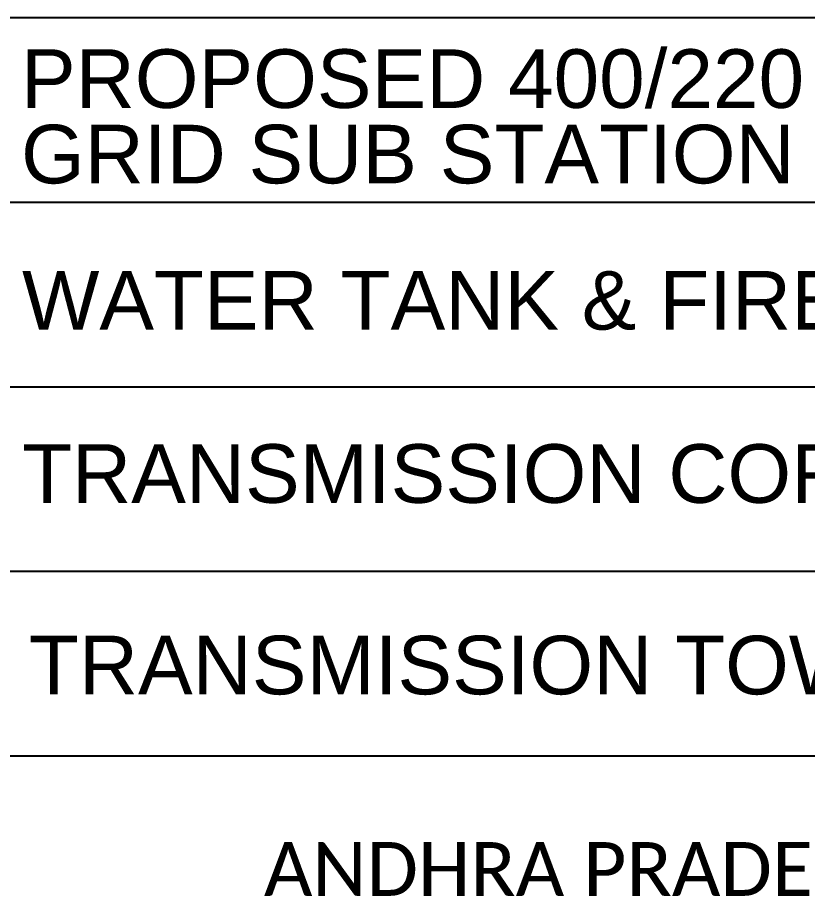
# Model space of a CAD drawing. Header units: metres. Extents: x 201400 to 215600, y 173235 to 1738400.
# Drawn here: x 213276 to 213950, y 1729188 to 1729938 of the extents above; entities that cross this region are included whole.
import ezdxf

# ---------------------------------------------------------------- set-up
doc = ezdxf.new("R2010")
doc.units = ezdxf.units.M
doc.layers.add('Names', color=1, linetype='Continuous')
doc.styles.get("Standard").update_dxf_attribs({"font": 'arial.ttf', "height": 50})

msp = doc.modelspace()

# ---------------------------------------------------------------- linework, layer by layer
at = {"layer": 'Names', "color": 0, "linetype": 'Continuous', "ltscale": 50}
msp.add_line((212933.15, 1729307.78), (215500, 1729307.78), dxfattribs=at)
at = {"layer": 'Names', "color": 0, "ltscale": 50}
for points in [[(212933.15, 1729937.51), (215500, 1729937.51)], [(212933.15, 1729780.07), (215500, 1729780.07)], [(212933.15, 1729622.64), (215500, 1729622.64)], [(212933.15, 1729465.21), (215500, 1729465.21)]]:
    msp.add_lwpolyline(points, dxfattribs=at)

# ---------------------------------------------------------------- texts
at = {"layer": 'Names', "color": 0, "linetype": 'Continuous', "ltscale": 50}
for s, p in [('PROPOSED 400/220 KV ', (213278.98, 1729860.45)), ('GRID SUB STATION', (213278.98, 1729796.07)), ('WATER TANK & FIRE STATION ', (213279.85, 1729671.36)), ('TRANSMISSION CORRIDOR', (213279.85, 1729523.59)), (' TRANSMISSION TOWER', (213266.24, 1729360.23))]:
    msp.add_text(s, height=50, dxfattribs=at).set_placement(p)
at = {"layer": 'Names', "color": 0, "linetype": 'Continuous', "ltscale": 50, "insert": (213486.09, 1729234.21), "char_height": 50, "width": 3215.6485, "attachment_point": 1}
msp.add_mtext('{\\fCalibri|b0|i0|c0|p34;\\H0.91667x;ANDHRA PRADESH SOLAR POWER CORPORATION LIMITED\\fArial|b0|i0|c0|p34;\\H1.0909x; \\P\\fCalibri|b0|i0|c0|p34;\\H0.91667x; }', dxfattribs=at)

doc.saveas('drawing.dxf')
